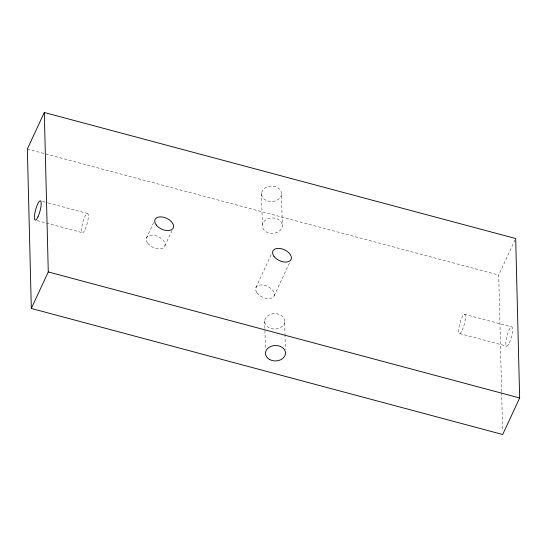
<?xml version="1.0" encoding="UTF-8"?>
<svg xmlns="http://www.w3.org/2000/svg" width="547" height="547" viewBox="0 0 547 547"><rect width="100%" height="100%" fill="white"/><g stroke="black" fill="none" stroke-linecap="round" stroke-linejoin="round"><path stroke-width="0.41" stroke-dasharray="2.73 2.05" d="M146.432 238.102L153.851 222.116M164.879 245.876L171.943 230.656M255.873 287.681L271.415 254.191M274.17 295.852L289.712 262.362M501.633 391.871L498.727 275.066L514.973 240.058M27.35 149.03L498.727 275.066M42.536 201.453L47.411 202.759M48.225 202.978L87.233 213.405M464.335 314.238L511.472 326.846M37.155 220.591L82.665 232.762M459.767 333.595L506.898 346.196M501.654 392.725L502.611 431.091M281.5 194.329A10.017 7.726 -1.4 0 1 265.801 200.188A10.017 7.726 -1.4 0 1 267.251 186.835A10.017 7.726 -1.4 0 1 281.5 194.329L282.293 226.212A10.017 7.726 -1.4 0 1 266.594 232.072A10.017 7.726 -1.4 0 1 268.044 218.718A10.017 7.726 -1.4 0 1 282.293 226.212M284.679 321.814A10.017 7.726 -1.4 0 1 269.042 327.769A10.017 7.726 -1.4 0 1 270.355 314.409A10.017 7.726 -1.4 0 1 284.679 321.814L284.973 333.561M284.994 334.402L285.37 349.506M261.534 193.241L262.328 225.125M264.7 320.85L265.391 348.542M509.346 342.901A10.017 2.277 -75 0 0 512.047 327.003A10.017 2.277 -75 0 0 506.173 339.66A10.017 2.277 -75 0 0 509.346 342.901M147.745 243.237A10.017 5.962 24.9 0 0 164.059 247.21A10.017 5.962 24.9 0 0 155.163 235.525A10.017 5.962 24.9 0 0 147.745 243.237M256.94 292.768A10.017 5.962 24.9 0 0 273.268 297.137A10.017 5.962 24.9 0 0 264.864 285.39A10.017 5.962 24.9 0 0 256.94 292.768M85.106 229.46A10.017 2.277 -75 0 0 87.807 213.569A10.017 2.277 -75 0 0 81.934 226.226A10.017 2.277 -75 0 0 85.106 229.46M462.208 330.292A10.017 2.277 -75 0 0 464.909 314.402A10.017 2.277 -75 0 0 459.036 327.058A10.017 2.277 -75 0 0 462.208 330.292"/><path stroke-width="0.82" d="M44.307 112.497L27.35 149.03L31.316 308.46L502.693 434.503L519.65 397.97L515.684 238.54L44.307 112.497L48.273 271.934L31.316 308.46M48.273 271.934L519.65 397.97M273.897 256.242A10.017 5.962 24.9 0 0 290.225 260.604A10.017 5.962 24.9 0 0 281.821 248.858A10.017 5.962 24.9 0 0 273.897 256.242M156.223 224.967A10.017 5.962 24.9 0 0 172.537 228.94A10.017 5.962 24.9 0 0 163.642 217.262A10.017 5.962 24.9 0 0 156.223 224.967M269.835 359.652A10.017 7.726 -1.4 0 0 285.472 353.704A10.017 7.726 -1.4 0 0 271.148 346.299A10.017 7.726 -1.4 0 0 269.835 359.652M37.969 216.858A10.017 2.277 -75 0 0 40.669 200.961A10.017 2.277 -75 0 0 34.796 213.617A10.017 2.277 -75 0 0 37.969 216.858"/></g></svg>
